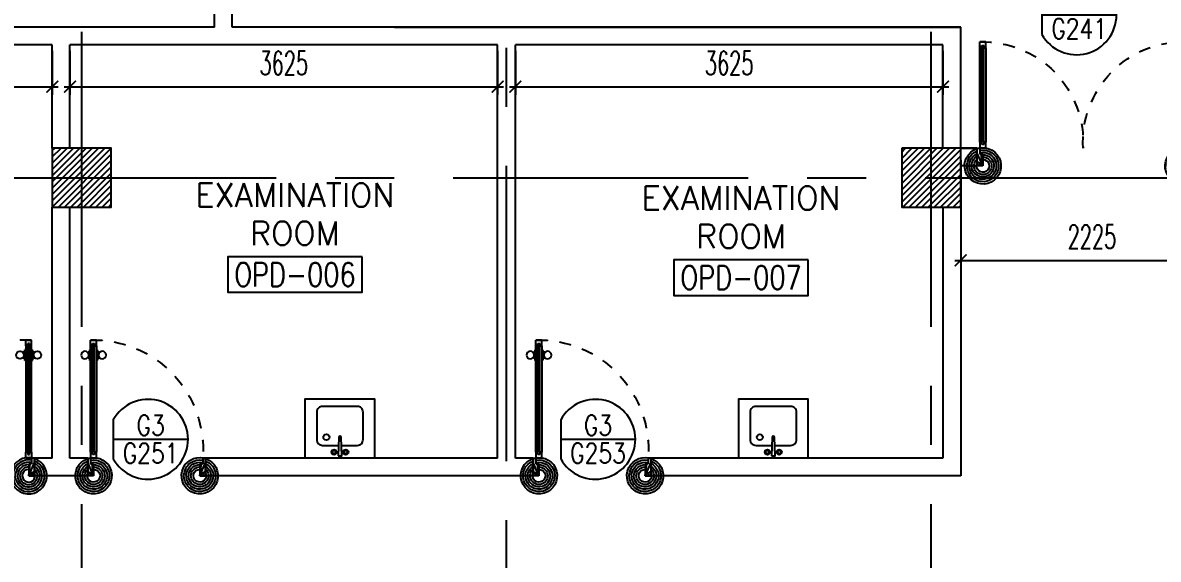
# Model space of a CAD drawing. Extents: x 417819.9 to 417911.9, y 43448 to 43539.2.
# Drawn here: x 417848.96 to 417858.58, y 43478.04 to 43482.59 of the extents above; entities that cross this region are included whole.
import ezdxf
from ezdxf.enums import TextEntityAlignment as Align

# ---------------------------------------------------------------- set-up
doc = ezdxf.new("R2010")
doc.units = 0
doc.header["$MEASUREMENT"] = 0
doc.header["$PDMODE"] = 3
doc.header["$PDSIZE"] = 0.1
doc.linetypes.add('CENTERX2', pattern=[4, 2.5, -0.5, 0.5, -0.5])
doc.linetypes.add('HIDDEN', pattern=[0.375, 0.25, -0.125])
doc.layers.get('0').update_dxf_attribs({"linetype": 'CONTINUOUS'})
doc.layers.get('DEFPOINTS').update_dxf_attribs({"linetype": 'CONTINUOUS'})
for name, color, linetype in [('AXES', 11, 'CENTERX2'), ('COL', 2, 'CONTINUOUS'), ('DIM', 4, 'CONTINUOUS'), ('DOOR', 4, 'CONTINUOUS'), ('DOOR-CR', 2, 'CONTINUOUS'), ('DOOR-NO', 3, 'CONTINUOUS'), ('HAT', 8, 'CONTINUOUS'), ('ME-FIX', 3, 'CONTINUOUS'), ('RM-BOX', 2, 'CONTINUOUS'), ('RM-NAME', 2, 'CONTINUOUS'), ('RM-NO', 2, 'CONTINUOUS'), ('WALL', 2, 'CONTINUOUS')]:
    doc.layers.add(name, color=color, linetype=linetype)
doc.styles.add('ROMANS', font='ROMANS.shx', dxfattribs={"width": 0.6})
doc.dimstyles.new('STANDARD in', dxfattribs={"dimtxt": 0.2, "dimasz": 0.1, "dimexe": 0.07, "dimexo": 0.05, "dimgap": 0.1, "dimtad": 1, "dimdec": 0, "dimlfac": 1000, "dimzin": 0, "dimdsep": 46, "dimtxsty": 'ROMANS', "dimblk": 'ARCHTICK', "dimcen": 0.05, "dimdle": 0.05, "dimclrd": 4, "dimclre": 4, "dimclrt": 2, "dimadec": 0, "dimazin": 0, "dimtfac": 1, "dimtdec": 0, "dimtmove": 2, "dimatfit": 3, "dimfxl": 0, "dimtolj": 1, "dimtzin": 0, "dimarcsym": 0})

# ---------------------------------------------------------------- blocks, each defined once
blk = doc.blocks.new('*X87')
at = {"color": 0}
for p, q in [((49339.2, 25103.1), (49797.1, 25561)), ((49339.2, 25156.2), (49744.1, 25561)), ((49339.2, 25209.2), (49691, 25561)), ((49339.2, 25262.2), (49638, 25561)), ((49339.2, 25315.3), (49585, 25561)), ((49339.2, 25368.3), (49531.9, 25561)), ((49339.2, 25421.3), (49478.9, 25561)), ((49339.2, 25474.4), (49425.9, 25561)), ((49339.2, 25527.4), (49372.8, 25561)), ((49350.1, 25061), (49839.2, 25550.1)), ((49403.2, 25061), (49839.2, 25497.1)), ((49456.2, 25061), (49839.2, 25444)), ((49509.2, 25061), (49839.2, 25391)), ((49562.2, 25061), (49839.2, 25338)), ((49615.3, 25061), (49839.2, 25284.9)), ((49668.3, 25061), (49839.2, 25231.9)), ((49721.3, 25061), (49839.2, 25178.9)), ((49774.4, 25061), (49839.2, 25125.8)), ((49827.4, 25061), (49839.2, 25072.8))]:
    blk.add_line(p, q, dxfattribs=at)
blk = doc.blocks.new('COL50')
at = {"layer": 'COL'}
blk.add_lwpolyline([(-250, 250), (-250, -250), (250, -250), (250, 250)], close=True, dxfattribs=at)
blk = doc.blocks.new('DD1')
at = {"layer": 'DOOR-CR'}
blk.add_line((-316.5, 0), (316.5, 0), dxfattribs=at)
blk.add_lwpolyline([(-316.5, -165.7, 3.820224), (-316.5, 165.7)], format="xyb", close=True, dxfattribs=at)
at = {"layer": 'DOOR-NO', "color": 255, "style": 'ROMANS'}
for tag, width, p in [('G', 0.8, (-21.7, 155.8)), ('0000', 0.7, (-21.7, -135.5))]:
    blk.add_attdef(tag, text='', height=195.5, dxfattribs=dict(at, width=width)).set_placement(p, align=Align.MIDDLE)
blk = doc.blocks.new('*X91')
at = {"color": 0}
for p, q in [((42139.2, 25062.6), (42637.6, 25561)), ((42139.2, 25115.6), (42584.6, 25561)), ((42139.2, 25168.7), (42531.6, 25561)), ((42139.2, 25221.7), (42478.5, 25561)), ((42139.2, 25274.7), (42425.5, 25561)), ((42139.2, 25327.8), (42372.5, 25561)), ((42139.2, 25380.8), (42319.4, 25561)), ((42139.2, 25433.8), (42266.4, 25561)), ((42139.2, 25486.9), (42213.4, 25561)), ((42139.2, 25539.9), (42160.3, 25561)), ((42190.7, 25061), (42639.2, 25509.6)), ((42243.7, 25061), (42639.2, 25456.5)), ((42296.7, 25061), (42639.2, 25403.5)), ((42349.8, 25061), (42639.2, 25350.5)), ((42402.8, 25061), (42639.2, 25297.4)), ((42455.8, 25061), (42639.2, 25244.4)), ((42508.9, 25061), (42639.2, 25191.4)), ((42561.9, 25061), (42639.2, 25138.3)), ((42614.9, 25061), (42639.2, 25085.3))]:
    blk.add_line(p, q, dxfattribs=at)
blk = doc.blocks.new('RM1')
at = {"layer": 'RM-BOX'}
blk.add_lwpolyline([(569.9, -200), (-569.9, -200), (-569.9, -500), (569.9, -500)], close=True, dxfattribs=at)
at = {"layer": 'RM-NAME', "style": 'ROMANS'}
for tag, p in [('ROOMNAME1', (0, 323.8)), ('ROOMNAME2', (0, 0))]:
    blk.add_attdef(tag, text='', height=200, dxfattribs=at).set_placement(p, align=Align.MIDDLE)
at = {"layer": 'RM-NO', "style": 'ROMANS', "width": 0.8}
blk.add_attdef('ROOMNO', text='', height=200, dxfattribs=at).set_placement((0, -350), align=Align.MIDDLE)
blk = doc.blocks.new('A$C272A55A0')
at = {"layer": 'DOOR', "color": 0, "linetype": 'ByBlock'}
for p, q in [((0, 900.4), (0, 1050.4)), ((50, 1050.4), (0, 1050.4)), ((50, 950.4), (50, 1050.4)), ((1750, 950.4), (1750, 1050.4)), ((1750, 1050.4), (1800, 1050.4)), ((1800, 1050.4), (1800, 900.4)), ((0, 900.4), (25, 900.4)), ((25, 950.4), (50, 950.4)), ((25, 900.4), (25, 950.4)), ((75, 900.4), (25, 900.4)), ((25, 850.4), (25, 900.4)), ((58, 870.4), (42, 870.4)), ((42, 870.4), (42, 850.4)), ((58, 850.4), (58, 870.4)), ((75, 900.4), (75, 850.4)), ((1725, 900.4), (1775, 900.4)), ((1725, 900.4), (1725, 850.4)), ((1742, 870.4), (1758, 870.4)), ((1742, 850.4), (1742, 870.4)), ((1775, 950.4), (1750, 950.4)), ((1758, 870.4), (1758, 850.4)), ((1775, 900.4), (1775, 950.4)), ((1800, 900.4), (1775, 900.4)), ((1775, 850.4), (1775, 900.4)), ((42, 850.4), (25, 850.4)), ((75, 850.4), (58, 850.4)), ((1725, 850.4), (1742, 850.4)), ((1758, 850.4), (1775, 850.4)), ((1717.8, 160.1), (1708.8, 160.1)), ((1708.8, 95.3), (1708.8, 160.1)), ((1725, 172.7), (1717.8, 172.7)), ((1717.8, 172.7), (1717.8, 82.7)), ((1717.8, 95.3), (1717.8, 160.1)), ((1775, 172.7), (1782.2, 172.7)), ((1782.2, 172.7), (1782.2, 82.7)), ((1782.2, 160.1), (1791.2, 160.1)), ((1782.2, 95.3), (1782.2, 160.1)), ((1791.2, 95.3), (1791.2, 160.1)), ((25, 50.4), (42, 50.4)), ((25, 50.4), (25, 0.4)), ((25, 0.4), (75, 0.4)), ((75, 0.4), (25, 0.4)), ((42, 50.4), (42, 30.4)), ((42, 30.4), (58, 30.4)), ((58, 50.4), (75, 50.4)), ((58, 50.4), (58, 30.4)), ((75, 50.4), (75, 0.4)), ((1717.8, 95.3), (1708.8, 95.3)), ((1725, 82.7), (1717.8, 82.7)), ((1742, 50.4), (1725, 50.4)), ((1725, 50.4), (1725, 0.4)), ((1775, 0.4), (1725, 0.4)), ((1725, 0.4), (1775, 0.4)), ((1742, 50.4), (1742, 30.4)), ((1758, 30.4), (1742, 30.4)), ((1775, 50.4), (1758, 50.4)), ((1758, 50.4), (1758, 30.4)), ((1775, 82.7), (1782.2, 82.7)), ((1775, 50.4), (1775, 0.4)), ((1782.2, 95.3), (1791.2, 95.3))]:
    blk.add_line(p, q, dxfattribs=at)
at = {"layer": 'DOOR', "color": 9, "linetype": 'ByBlock'}
for p, q in [((50, 1050.4), (0, 1010.2)), ((50, 1050.4), (0, 936.6)), ((50, 1050.4), (36.6, 950.4)), ((1750, 1050.4), (1800, 1010.2)), ((1750, 1050.4), (1800, 936.6)), ((1750, 1050.4), (1763.4, 950.4))]:
    blk.add_line(p, q, dxfattribs=at)
at = {"layer": 'DOOR', "linetype": 'ByBlock'}
for p, q in [((25, 850.4), (25, 50.4)), ((42, 850.4), (42, 50.4)), ((58, 850.4), (58, 50.4)), ((75, 50.4), (75, 850.4)), ((1725, 50.4), (1725, 850.4)), ((1742, 850.4), (1742, 50.4)), ((1758, 850.4), (1758, 50.4)), ((1775, 850.4), (1775, 50.4))]:
    blk.add_line(p, q, dxfattribs=at)
at = {"layer": 'DOOR', "color": 0, "linetype": 'ByBlock'}
for centre in [(1676.5, 127.7), (1823.5, 127.7)]:
    blk.add_circle(centre, 32.4, dxfattribs=at)
at = {"layer": 'DOOR', "color": 9, "linetype": 'ByBlock'}
for centre, radius, start, end in [((50, 1050.4), 54.4, 203.20738, 270), ((50, 1050.4), 74.4, 227.77643, 270), ((50, 1050.4), 94.4, 238.01819, 270), ((50, 1050.4), 34.4, 180, 270), ((50, 1050.4), 14.4, 180, 270), ((1750, 1050.4), 14.4, 270, 0), ((1750, 1050.4), 34.4, 270, 0), ((1750, 1050.4), 54.4, 270, 336.79262), ((1750, 1050.4), 74.4, 270, 312.22357), ((1750, 1050.4), 94.4, 270, 301.98181), ((50, 1050.4), 114.4, 244.08384, 257.37743), ((50, 1050.4), 134.4, 248.15985, 259.28002), ((50, 1050.4), 154.4, 251.10529, 256.28577), ((1750, 1050.4), 114.4, 282.62257, 295.91616), ((1750, 1050.4), 134.4, 280.71998, 291.84015), ((1750, 1050.4), 154.4, 283.71423, 288.89471)]:
    blk.add_arc(centre, radius, start, end, dxfattribs=at)
at = {"layer": 'DOOR', "linetype": 'HIDDEN', "ltscale": 0.5}
for centre, start, end in [((50, 851.4), 268.31738, 3.29648), ((1750, 851.4), 176.70352, 271.68262)]:
    blk.add_arc(centre, 851.4, start, end, dxfattribs=at)
at = {"layer": 'WALL', "linetype": 'ByBlock'}
blk.add_line((1800, 900.4), (1800, 1050.4), dxfattribs=at)
blk = doc.blocks.new('_ARCHTICK')
at = {"color": 0, "linetype": 'ByBlock', "const_width": 0.15}
blk.add_lwpolyline([(-0.5, -0.5), (0.5, 0.5)], dxfattribs=at)
blk = doc.blocks.new('*D391')
at = {"layer": 'DEFPOINTS', "color": 0}
for p in [(417845.7566, 43482.3993), (417849.2066, 43482.3993), (417849.2066, 43482.0447)]:
    blk.add_point(p, dxfattribs=at)
at = {"layer": 'DIM', "color": 4, "lineweight": -2}
for p, q in [((417845.7566, 43482.3493), (417845.7566, 43481.9747)), ((417849.2066, 43482.3493), (417849.2066, 43481.9747)), ((417845.7066, 43482.0447), (417849.2566, 43482.0447))]:
    blk.add_line(p, q, dxfattribs=at)
at = {"layer": 'DIM', "color": 4, "lineweight": -2, "xscale": 0.1, "yscale": 0.1, "zscale": 0.1, "rotation": 180}
blk.add_blockref('_ARCHTICK', (417845.7566, 43482.0447), dxfattribs=at)
at = {"layer": 'DIM', "color": 4, "lineweight": -2, "xscale": 0.1, "yscale": 0.1, "zscale": 0.1}
blk.add_blockref('_ARCHTICK', (417849.2066, 43482.0447), dxfattribs=at)
at = {"layer": 'DIM', "color": 2, "insert": (417847.4816, 43482.2447), "char_height": 0.2, "attachment_point": 5, "style": 'ROMANS'}
blk.add_mtext('\\A1;3450', dxfattribs=at)
blk = doc.blocks.new('*D393')
at = {"layer": 'DEFPOINTS', "color": 0}
for p in [(417849.3566, 43482.3993), (417852.9816, 43482.3993), (417852.9816, 43482.0447)]:
    blk.add_point(p, dxfattribs=at)
at = {"layer": 'DIM', "color": 4, "lineweight": -2}
for p, q in [((417849.3566, 43482.3493), (417849.3566, 43481.9747)), ((417852.9816, 43482.3493), (417852.9816, 43481.9747)), ((417849.3066, 43482.0447), (417853.0316, 43482.0447))]:
    blk.add_line(p, q, dxfattribs=at)
at = {"layer": 'DIM', "color": 4, "lineweight": -2, "xscale": 0.1, "yscale": 0.1, "zscale": 0.1, "rotation": 180}
blk.add_blockref('_ARCHTICK', (417849.3566, 43482.0447), dxfattribs=at)
at = {"layer": 'DIM', "color": 4, "lineweight": -2, "xscale": 0.1, "yscale": 0.1, "zscale": 0.1}
blk.add_blockref('_ARCHTICK', (417852.9816, 43482.0447), dxfattribs=at)
at = {"layer": 'DIM', "color": 2, "insert": (417851.1691, 43482.2447), "char_height": 0.2, "attachment_point": 5, "style": 'ROMANS'}
blk.add_mtext('\\A1;3625', dxfattribs=at)
blk = doc.blocks.new('*D394')
at = {"layer": 'DEFPOINTS', "color": 0}
for p in [(417853.1316, 43482.3993), (417856.7566, 43482.3993), (417856.7566, 43482.0447)]:
    blk.add_point(p, dxfattribs=at)
at = {"layer": 'DIM', "color": 4, "lineweight": -2}
for p, q in [((417853.1316, 43482.3493), (417853.1316, 43481.9747)), ((417856.7566, 43482.3493), (417856.7566, 43481.9747)), ((417853.0816, 43482.0447), (417856.8066, 43482.0447))]:
    blk.add_line(p, q, dxfattribs=at)
at = {"layer": 'DIM', "color": 4, "lineweight": -2, "xscale": 0.1, "yscale": 0.1, "zscale": 0.1, "rotation": 180}
blk.add_blockref('_ARCHTICK', (417853.1316, 43482.0447), dxfattribs=at)
at = {"layer": 'DIM', "color": 4, "lineweight": -2, "xscale": 0.1, "yscale": 0.1, "zscale": 0.1}
blk.add_blockref('_ARCHTICK', (417856.7566, 43482.0447), dxfattribs=at)
at = {"layer": 'DIM', "color": 2, "insert": (417854.9441, 43482.2447), "char_height": 0.2, "attachment_point": 5, "style": 'ROMANS'}
blk.add_mtext('\\A1;3625', dxfattribs=at)
blk = doc.blocks.new('*D492')
at = {"layer": 'DEFPOINTS', "color": 0}
for p in [(417856.9066, 43481.4731), (417859.1316, 43480.9893), (417859.1316, 43480.5738)]:
    blk.add_point(p, dxfattribs=at)
at = {"layer": 'DIM', "color": 4, "lineweight": -2}
for p, q in [((417856.9066, 43481.4231), (417856.9066, 43480.5038)), ((417859.1316, 43480.9393), (417859.1316, 43480.5038)), ((417856.8566, 43480.5738), (417859.1816, 43480.5738))]:
    blk.add_line(p, q, dxfattribs=at)
at = {"layer": 'DIM', "color": 4, "lineweight": -2, "xscale": 0.1, "yscale": 0.1, "zscale": 0.1, "rotation": 180}
blk.add_blockref('_ARCHTICK', (417856.9066, 43480.5738), dxfattribs=at)
at = {"layer": 'DIM', "color": 4, "lineweight": -2, "xscale": 0.1, "yscale": 0.1, "zscale": 0.1}
blk.add_blockref('_ARCHTICK', (417859.1316, 43480.5738), dxfattribs=at)
at = {"layer": 'DIM', "color": 2, "insert": (417858.0191, 43480.7738), "char_height": 0.2, "attachment_point": 5, "style": 'ROMANS'}
blk.add_mtext('\\A1;2225', dxfattribs=at)
blk = doc.blocks.new('A$C24ED45A6')
at = {"layer": 'DOOR', "color": 0, "linetype": 'ByBlock'}
for p, q in [((917.8, 977.6), (917.8, 1067.6)), ((925, 1067.6), (917.8, 1067.6)), ((925, 1100), (925, 1150)), ((925, 1150), (975, 1150)), ((975, 1150), (925, 1150)), ((942, 1100), (925, 1100)), ((942, 1100), (942, 1120)), ((958, 1120), (942, 1120)), ((958, 1100), (958, 1120)), ((975, 1100), (958, 1100)), ((975, 1100), (975, 1150)), ((975, 1067.6), (982.2, 1067.6)), ((982.2, 977.6), (982.2, 1067.6)), ((908.8, 1055), (908.8, 990.2)), ((917.8, 1055), (908.8, 1055)), ((917.8, 990.2), (908.8, 990.2)), ((917.8, 1055), (917.8, 990.2)), ((925, 977.6), (917.8, 977.6)), ((975, 977.6), (982.2, 977.6)), ((982.2, 1055), (982.2, 990.2)), ((982.2, 1055), (991.2, 1055)), ((982.2, 990.2), (991.2, 990.2)), ((991.2, 1055), (991.2, 990.2)), ((925, 150), (925, 200)), ((925, 200), (942, 200)), ((942, 200), (942, 180)), ((958, 180), (958, 200)), ((958, 200), (975, 200)), ((975, 200), (975, 150)), ((0, 0), (0, 150)), ((0, 150), (25, 150)), ((25, 150), (25, 100)), ((25, 100), (50, 100)), ((50, 100), (50, 0)), ((925, 150), (975, 150)), ((942, 180), (958, 180)), ((975, 100), (950, 100)), ((950, 100), (950, 0)), ((1000, 150), (975, 150)), ((975, 150), (975, 100)), ((1000, 150), (1000, 0)), ((50, 0), (0, 0)), ((950, 0), (1000, 0))]:
    blk.add_line(p, q, dxfattribs=at)
at = {"layer": 'DOOR', "linetype": 'ByBlock'}
for p, q in [((925, 1100), (925, 200)), ((942, 200), (942, 1100)), ((958, 200), (958, 1100)), ((975, 200), (975, 1100))]:
    blk.add_line(p, q, dxfattribs=at)
at = {"layer": 'DOOR', "color": 9, "linetype": 'ByBlock'}
for p, q in [((50, 0), (0, 113.7)), ((50, 0), (36.6, 100)), ((950, 0), (1000, 113.7)), ((950, 0), (963.4, 100)), ((50, 0), (0, 40.1)), ((950, 0), (1000, 40.1))]:
    blk.add_line(p, q, dxfattribs=at)
at = {"layer": 'DOOR', "color": 0, "linetype": 'ByBlock'}
for centre in [(876.5, 1022.6), (1023.5, 1022.6)]:
    blk.add_circle(centre, 32.4, dxfattribs=at)
at = {"layer": 'DOOR', "linetype": 'HIDDEN', "ltscale": 0.5}
blk.add_arc((950, 222.5), 927.8, 88.45601, 184.48155, dxfattribs=at)
at = {"layer": 'DOOR', "color": 9, "linetype": 'ByBlock'}
for centre, radius, start, end in [((50, 0), 154.4, 103.71423, 108.89471), ((50, 0), 134.4, 100.71998, 111.84015), ((50, 0), 114.4, 102.62257, 115.91616), ((950, 0), 134.4, 68.15985, 79.28002), ((950, 0), 114.4, 64.08384, 77.37743), ((950, 0), 154.4, 71.10529, 76.28577), ((50, 0), 94.4, 90, 121.98181), ((50, 0), 74.4, 90, 132.22357), ((50, 0), 54.4, 90, 156.79262), ((50, 0), 34.4, 90, 180), ((50, 0), 14.4, 90, 180), ((950, 0), 94.4, 58.01819, 90), ((950, 0), 74.4, 47.77643, 90), ((950, 0), 54.4, 23.20738, 90), ((950, 0), 34.4, 0, 90), ((950, 0), 14.4, 0, 90)]:
    blk.add_arc(centre, radius, start, end, dxfattribs=at)
at = {"layer": 'WALL'}
blk.add_line((1000, 0), (1000, 150), dxfattribs=at)
blk = doc.blocks.new('A$C180A3EE7')
at = {"layer": 'ME-FIX'}
blk.add_lwpolyline([(0.5927, 0), (0.5927, 0.5), (0, 0.5), (0, 0)], dxfattribs=at)
blk.add_lwpolyline([(0.3089, 0.1073), (0.4428, 0.1073, 0.414214), (0.4927, 0.1572), (0.4927, 0.3883, 0.414214), (0.4428, 0.4382), (0.1499, 0.4382, 0.414214), (0.1, 0.3883), (0.1, 0.1572, 0.414214), (0.1499, 0.1073), (0.2837, 0.1073)], format="xyb", dxfattribs=at)
blk.add_lwpolyline([(0.2803, 0.0191), (0.3124, 0.0191), (0.3063, 0.1744, 1), (0.2864, 0.1744)], format="xyb", close=True, dxfattribs=at)
for centre, radius in [((0.1819, 0.1768), 0.0255), ((0.2466, 0.0502), 0.0217), ((0.2466, 0.0502), 0.014), ((0.3461, 0.0502), 0.0217), ((0.3461, 0.0502), 0.014)]:
    blk.add_circle(centre, radius, dxfattribs=at)

msp = doc.modelspace()

# ---------------------------------------------------------------- linework, layer by layer
at = {"layer": 'AXES'}
for p, q in [((417849.4566, 43460.01), (417849.4566, 43538.4875)), ((417856.6566, 43460.01), (417856.6566, 43538.4875)), ((417853.0566, 43466.8743), (417853.0566, 43525.6943)), ((417820.6052, 43481.2743), (417889.6966, 43481.2743))]:
    msp.add_line(p, q, dxfattribs=at)
at = {"layer": 'WALL'}
for p, q in [((417850.5816, 43482.5493), (417850.5816, 43482.7743)), ((417850.7316, 43482.5493), (417850.7316, 43482.7743)), ((417850.4066, 43482.5493), (417841.8966, 43482.5493)), ((417850.5816, 43482.5493), (417850.3816, 43482.5493)), ((417856.9066, 43482.5493), (417850.7316, 43482.5493)), ((417852.1066, 43482.5493), (417856.9066, 43482.5493)), ((417856.9066, 43481.5243), (417856.9066, 43482.5493)), ((417849.2066, 43482.3993), (417845.7566, 43482.3993)), ((417849.2066, 43481.5243), (417849.2066, 43482.3993)), ((417852.9816, 43482.3993), (417849.3566, 43482.3993)), ((417849.3566, 43481.5243), (417849.3566, 43482.3993)), ((417852.9816, 43478.8993), (417852.9816, 43482.3993)), ((417856.7566, 43482.3993), (417853.1316, 43482.3993)), ((417853.1316, 43478.8993), (417853.1316, 43482.3993)), ((417856.7566, 43481.5243), (417856.7566, 43482.3993)), ((417856.9066, 43481.5243), (417857.0441, 43481.5243)), ((417857.0441, 43481.5243), (417856.9066, 43481.5243)), ((417857.0441, 43481.5243), (417857.0441, 43481.3743)), ((417857.0441, 43481.3743), (417856.9066, 43481.3743)), ((417856.9816, 43481.3743), (417857.0441, 43481.3743)), ((417849.2066, 43478.8993), (417849.2066, 43481.0243)), ((417849.3566, 43478.8993), (417849.3566, 43481.0243)), ((417856.7566, 43481.0243), (417856.7566, 43478.8993)), ((417856.9066, 43481.0243), (417856.9066, 43478.7493)), ((417849.2066, 43478.8993), (417849.0566, 43478.8993)), ((417849.2066, 43478.8993), (417849.0566, 43478.8993)), ((417849.0566, 43478.8993), (417849.0566, 43478.7493)), ((417849.5066, 43478.8993), (417849.3566, 43478.8993)), ((417849.5066, 43478.8993), (417849.3566, 43478.8993)), ((417849.5066, 43478.8993), (417849.5066, 43478.7493)), ((417852.9816, 43478.8993), (417850.5066, 43478.8993)), ((417850.5066, 43478.8993), (417850.5066, 43478.7493)), ((417853.2816, 43478.8993), (417853.1316, 43478.8993)), ((417853.2816, 43478.7493), (417853.2816, 43478.8993)), ((417856.7566, 43478.8993), (417854.2816, 43478.8993)), ((417854.2816, 43478.7493), (417854.2816, 43478.8993)), ((417849.5066, 43478.7493), (417849.0566, 43478.7493)), ((417853.2816, 43478.7493), (417850.5066, 43478.7493)), ((417856.9066, 43478.7493), (417854.2816, 43478.7493))]:
    msp.add_line(p, q, dxfattribs=at)

# ---------------------------------------------------------------- block references
at = {"layer": 'COL', "xscale": 0.001000000047497451, "yscale": 0.0009999999892897904, "zscale": 0.001}
for p in [(417849.4566, 43481.2743), (417856.6566, 43481.2743)]:
    msp.add_blockref('COL50', p, dxfattribs=at)
at = {"layer": 'DOOR', "color": 0, "xscale": -0.001000000047497451, "yscale": 0.0009999999892897904, "zscale": 0.001, "rotation": 180}
msp.add_blockref('A$C272A55A0', (417857.0441, 43482.4247), dxfattribs=at)
at = {"layer": 'DOOR', "color": 0, "yscale": 0.0009999999892897904, "zscale": 0.001}
for p, xscale in [((417848.0566, 43478.7493), 0.001000000047497451), ((417850.5066, 43478.7493), -0.001000000047497451), ((417854.2816, 43478.7493), -0.001000000047497451)]:
    msp.add_blockref('A$C24ED45A6', p, dxfattribs=dict(at, xscale=xscale))
at = {"layer": 'DOOR-NO'}
ref = msp.add_blockref('DD1', (417857.9108, 43482.654), dxfattribs=dict(at, xscale=0.001000000047497451, yscale=0.0009999999892897904, zscale=0.001))
ref.add_attrib('G', 'H1', dxfattribs={"height": 0.17, "style": 'ROMANS', "width": 0.8}).set_placement((417857.9108, 43482.7719), align=Align.MIDDLE)
ref.add_attrib('000', 'G241', dxfattribs={"height": 0.17, "style": 'ROMANS', "width": 0.8}).set_placement((417857.9108, 43482.5361), align=Align.MIDDLE)
ref = msp.add_blockref('DD1', (417850.0404, 43479.0585), dxfattribs=dict(at, xscale=0.001000000047497451, yscale=0.0009999999892897904, zscale=0.001))
ref.add_attrib('G', 'G3', dxfattribs={"height": 0.17, "style": 'ROMANS', "width": 0.8}).set_placement((417850.0404, 43479.1765), align=Align.MIDDLE)
ref.add_attrib('000', 'G251', dxfattribs={"height": 0.17, "style": 'ROMANS', "width": 0.8}).set_placement((417850.0404, 43478.9407), align=Align.MIDDLE)
ref = msp.add_blockref('DD1', (417853.8325, 43479.0585), dxfattribs=dict(at, xscale=0.001000000047497451, yscale=0.0009999999892897904, zscale=0.001))
ref.add_attrib('G', 'G3', dxfattribs={"height": 0.17, "style": 'ROMANS', "width": 0.8}).set_placement((417853.8325, 43479.1765), align=Align.MIDDLE)
ref.add_attrib('000', 'G253', dxfattribs={"height": 0.17, "style": 'ROMANS', "width": 0.8}).set_placement((417853.8325, 43478.9407), align=Align.MIDDLE)
at = {"layer": 'HAT', "xscale": 0.001000000047497451, "yscale": 0.0009999999892897904, "zscale": 0.001}
for name in ['*X91', '*X87']:
    msp.add_blockref(name, (417807.0674, 43455.9633), dxfattribs=at)
for p, values in [((417851.2636, 43480.8032), {'ROOMNO': 'OPD-006', 'ROOMNAME2': 'ROOM', 'ROOMNAME1': 'EXAMINATION'}), ((417855.0451, 43480.7776), {'ROOMNO': 'OPD-007', 'ROOMNAME2': 'ROOM', 'ROOMNAME1': 'EXAMINATION'})]:
    msp.add_blockref('RM1', p, dxfattribs=at).add_auto_attribs(values)
at = {"layer": 'ME-FIX'}
for p in [(417851.3484, 43478.8993), (417855.0219, 43478.8993)]:
    msp.add_blockref('A$C180A3EE7', p, dxfattribs=at)

# ---------------------------------------------------------------- dimensions: what is measured, and where the dimension line sits
at = {"layer": 'DIM'}
for base, p1, p2, picture, middle in [((417849.2066, 43482.0447), (417845.7566, 43482.3993), (417849.2066, 43482.3993), '*D391', (417847.4816, 43482.2447)), ((417852.9816, 43482.0447), (417849.3566, 43482.3993), (417852.9816, 43482.3993), '*D393', (417851.1691, 43482.2447)), ((417856.7566, 43482.0447), (417853.1316, 43482.3993), (417856.7566, 43482.3993), '*D394', (417854.9441, 43482.2447)), ((417859.1316, 43480.5738), (417856.9066, 43481.4731), (417859.1316, 43480.9893), '*D492', (417858.0191, 43480.7738))]:
    dim = msp.add_linear_dim(base=base, p1=p1, p2=p2, dimstyle='STANDARD in', dxfattribs=at)
    dim.commit()
    dim.dimension.update_dxf_attribs({"geometry": picture, "text_midpoint": middle})

doc.saveas('drawing.dxf')
